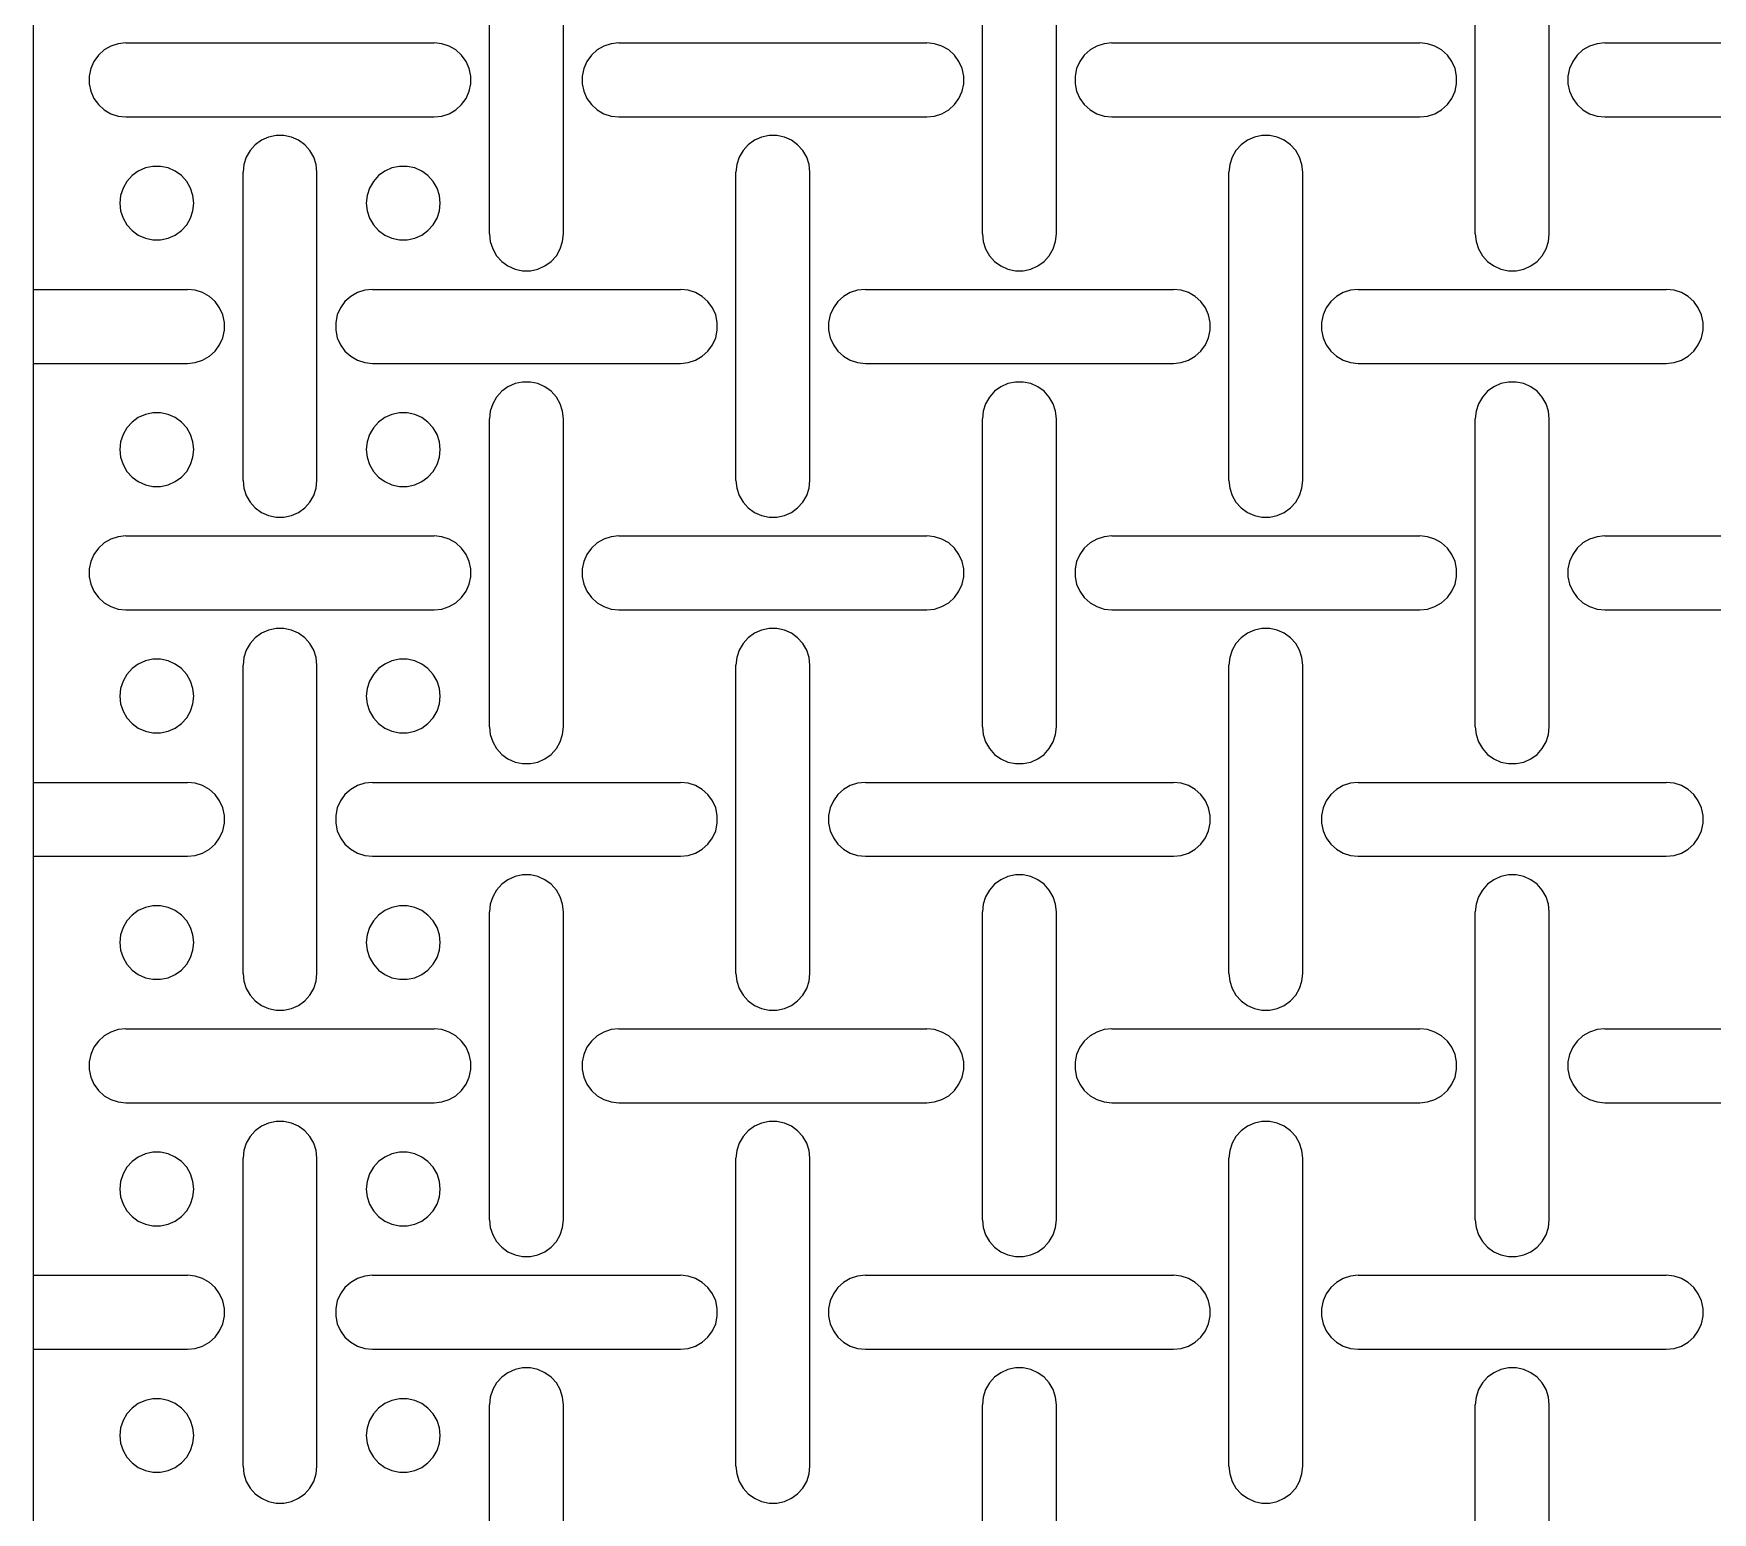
# Model space of a CAD drawing. Extents: x 88 to 484, y 87 to 768.
# Drawn here: x 87.6 to 280.7, y 262.8 to 432.8 of the extents above; entities that cross this region are included whole.
import ezdxf

# ---------------------------------------------------------------- set-up
doc = ezdxf.new("R2010")
doc.units = 0
doc.layers.get('0').update_dxf_attribs({"linetype": 'CONTINUOUS'})

msp = doc.modelspace()

# ---------------------------------------------------------------- linework, layer by layer
at = {"color": 1}
for points in [[(87.623338, 87.365814), (87.623338, 767.680576)], [(140.064268, 409.806661), (140.064268, 445.239719)], [(148.568201, 409.806661), (148.568201, 445.239719)], [(196.757165, 409.806661), (196.757165, 445.239719)], [(205.261097, 409.806661), (205.261097, 445.239719)], [(253.450061, 409.806661), (253.450061, 445.239719)], [(261.953994, 409.806661), (261.953994, 445.239719)], [(98.25325, 431.77516), (97.369218, 431.682243), (96.523825, 431.407555), (95.754011, 430.963105), (95.093426, 430.368311), (94.570938, 429.649173), (94.209394, 428.837118), (94.024579, 427.967644), (94.024579, 427.078736), (94.209394, 426.209262), (94.570938, 425.397207), (95.093426, 424.67807), (95.754011, 424.083275), (96.523825, 423.638825), (97.369218, 423.364137), (98.25325, 423.271228)], [(98.25325, 431.77516), (133.686315, 431.77516)], [(133.686315, 423.271228), (134.570347, 423.364137), (135.415747, 423.638825), (136.185562, 424.083275), (136.846139, 424.67807), (137.368626, 425.397207), (137.730179, 426.209262), (137.914986, 427.078736), (137.914986, 427.967644), (137.730179, 428.837118), (137.368626, 429.649173), (136.846139, 430.368311), (136.185562, 430.963105), (135.415747, 431.407555), (134.570347, 431.682243), (133.686315, 431.77516)], [(154.946154, 431.77516), (154.062114, 431.682243), (153.216722, 431.407555), (152.446907, 430.963105), (151.786322, 430.368311), (151.263843, 429.649173), (150.90229, 428.837118), (150.717475, 427.967644), (150.717475, 427.078736), (150.90229, 426.209262), (151.263843, 425.397207), (151.786322, 424.67807), (152.446907, 424.083275), (153.216722, 423.638825), (154.062114, 423.364137), (154.946154, 423.271228)], [(154.946154, 431.77516), (190.379212, 431.77516)], [(190.379212, 423.271228), (191.263244, 423.364137), (192.108644, 423.638825), (192.878458, 424.083275), (193.539043, 424.67807), (194.061523, 425.397207), (194.423075, 426.209262), (194.607883, 427.078736), (194.607883, 427.967644), (194.423075, 428.837118), (194.061523, 429.649173), (193.539043, 430.368311), (192.878458, 430.963105), (192.108644, 431.407555), (191.263244, 431.682243), (190.379212, 431.77516)], [(211.639051, 431.77516), (210.755018, 431.682243), (209.909619, 431.407555), (209.139804, 430.963105), (208.479219, 430.368311), (207.956739, 429.649173), (207.595187, 428.837118), (207.410372, 427.967644), (207.410372, 427.078736), (207.595187, 426.209262), (207.956739, 425.397207), (208.479219, 424.67807), (209.139804, 424.083275), (209.909619, 423.638825), (210.755018, 423.364137), (211.639051, 423.271228)], [(211.639051, 431.77516), (247.072108, 431.77516)], [(247.072108, 423.271228), (247.95614, 423.364137), (248.80154, 423.638825), (249.571355, 424.083275), (250.23194, 424.67807), (250.75442, 425.397207), (251.115972, 426.209262), (251.300787, 427.078736), (251.300787, 427.967644), (251.115972, 428.837118), (250.75442, 429.649173), (250.23194, 430.368311), (249.571355, 430.963105), (248.80154, 431.407555), (247.95614, 431.682243), (247.072108, 431.77516)], [(268.331947, 431.77516), (267.447915, 431.682243), (266.602515, 431.407555), (265.8327, 430.963105), (265.172116, 430.368311), (264.649636, 429.649173), (264.288083, 428.837118), (264.103268, 427.967644), (264.103268, 427.078736), (264.288083, 426.209262), (264.649636, 425.397207), (265.172116, 424.67807), (265.8327, 424.083275), (266.602515, 423.638825), (267.447915, 423.364137), (268.331947, 423.271228)], [(268.331947, 431.77516), (303.765005, 431.77516)], [(98.25325, 423.271228), (133.686315, 423.271228)], [(154.946154, 423.271228), (190.379212, 423.271228)], [(211.639051, 423.271228), (247.072108, 423.271228)], [(268.331947, 423.271228), (303.765005, 423.271228)], [(120.221749, 416.893274), (120.128839, 417.777307), (119.854151, 418.622706), (119.409701, 419.392514), (118.814907, 420.053098), (118.095769, 420.575586), (117.283715, 420.937131), (116.414232, 421.121946), (115.525333, 421.121946), (114.65585, 420.937131), (113.843803, 420.575586), (113.124666, 420.053098), (112.529871, 419.392514), (112.085421, 418.622706), (111.810734, 417.777307), (111.717816, 416.893274)], [(176.914645, 416.893274), (176.821735, 417.777307), (176.547048, 418.622706), (176.102598, 419.392514), (175.507803, 420.053098), (174.788666, 420.575586), (173.976611, 420.937131), (173.107136, 421.121946), (172.218229, 421.121946), (171.348754, 420.937131), (170.5367, 420.575586), (169.817562, 420.053098), (169.222768, 419.392514), (168.778318, 418.622706), (168.50363, 417.777307), (168.410713, 416.893274)], [(233.607549, 416.893274), (233.514632, 417.777307), (233.239945, 418.622706), (232.795495, 419.392514), (232.2007, 420.053098), (231.481563, 420.575586), (230.669508, 420.937131), (229.800033, 421.121946), (228.911126, 421.121946), (228.041651, 420.937131), (227.229596, 420.575586), (226.510459, 420.053098), (225.915664, 419.392514), (225.471214, 418.622706), (225.196527, 417.777307), (225.103609, 416.893274)], [(111.717816, 381.460209), (111.717816, 416.893274)], [(120.221749, 381.460209), (120.221749, 416.893274)], [(168.410713, 381.460209), (168.410713, 416.893274)], [(176.914645, 381.460209), (176.914645, 416.893274)], [(225.103609, 381.460209), (225.103609, 416.893274)], [(233.607549, 381.460209), (233.607549, 416.893274)], [(140.064268, 409.806661), (140.157178, 408.922629), (140.431866, 408.077229), (140.876315, 407.307414), (141.47111, 406.64683), (142.190248, 406.12435), (143.002302, 405.762797), (143.871785, 405.577982), (144.760684, 405.577982), (145.630167, 405.762797), (146.442214, 406.12435), (147.161351, 406.64683), (147.756146, 407.307414), (148.200596, 408.077229), (148.475283, 408.922629), (148.568201, 409.806661)], [(196.757165, 409.806661), (196.850082, 408.922629), (197.124762, 408.077229), (197.56922, 407.307414), (198.164007, 406.64683), (198.883144, 406.12435), (199.695199, 405.762797), (200.564681, 405.577982), (201.453581, 405.577982), (202.323063, 405.762797), (203.135111, 406.12435), (203.854255, 406.64683), (204.449043, 407.307414), (204.893493, 408.077229), (205.16818, 408.922629), (205.261097, 409.806661)], [(253.450061, 409.806661), (253.542979, 408.922629), (253.817659, 408.077229), (254.262116, 407.307414), (254.856903, 406.64683), (255.576041, 406.12435), (256.388096, 405.762797), (257.257578, 405.577982), (258.146478, 405.577982), (259.01596, 405.762797), (259.828015, 406.12435), (260.547152, 406.64683), (261.141939, 407.307414), (261.586397, 408.077229), (261.861077, 408.922629), (261.953994, 409.806661)], [(87.623338, 403.428708), (105.339863, 403.428708)], [(87.623338, 394.924775), (105.339863, 394.924775), (106.223903, 395.017693), (107.069295, 395.29238), (107.83911, 395.73683), (108.499695, 396.331618), (109.022174, 397.050762), (109.383727, 397.86281), (109.568542, 398.732292), (109.568542, 399.621192), (109.383727, 400.490674), (109.022174, 401.302729), (108.499695, 402.021866), (107.83911, 402.616653), (107.069295, 403.061111), (106.223903, 403.335791), (105.339863, 403.428708)], [(126.599702, 403.428708), (125.71567, 403.335791), (124.87027, 403.061111), (124.100455, 402.616653), (123.439878, 402.021866), (122.917391, 401.302729), (122.555838, 400.490674), (122.371031, 399.621192), (122.371031, 398.732292), (122.555838, 397.86281), (122.917391, 397.050762), (123.439878, 396.331618), (124.100455, 395.73683), (124.87027, 395.29238), (125.71567, 395.017693), (126.599702, 394.924775)], [(126.599702, 403.428708), (162.03276, 403.428708)], [(162.03276, 394.924775), (162.916799, 395.017693), (163.762192, 395.29238), (164.532006, 395.73683), (165.192591, 396.331618), (165.715079, 397.050762), (166.076623, 397.86281), (166.261438, 398.732292), (166.261438, 399.621192), (166.076623, 400.490674), (165.715079, 401.302729), (165.192591, 402.021866), (164.532006, 402.616653), (163.762192, 403.061111), (162.916799, 403.335791), (162.03276, 403.428708)], [(183.292599, 403.428708), (182.408566, 403.335791), (181.563167, 403.061111), (180.793359, 402.616653), (180.132774, 402.021866), (179.610287, 401.302729), (179.248742, 400.490674), (179.063927, 399.621192), (179.063927, 398.732292), (179.248742, 397.86281), (179.610287, 397.050762), (180.132774, 396.331618), (180.793359, 395.73683), (181.563167, 395.29238), (182.408566, 395.017693), (183.292599, 394.924775)], [(183.292599, 403.428708), (218.725664, 403.428708)], [(218.725664, 394.924775), (219.609696, 395.017693), (220.455088, 395.29238), (221.224903, 395.73683), (221.885488, 396.331618), (222.407975, 397.050762), (222.76952, 397.86281), (222.954335, 398.732292), (222.954335, 399.621192), (222.76952, 400.490674), (222.407975, 401.302729), (221.885488, 402.021866), (221.224903, 402.616653), (220.455088, 403.061111), (219.609696, 403.335791), (218.725664, 403.428708)], [(239.985495, 403.428708), (239.101463, 403.335791), (238.256063, 403.061111), (237.486256, 402.616653), (236.825671, 402.021866), (236.303184, 401.302729), (235.941639, 400.490674), (235.756824, 399.621192), (235.756824, 398.732292), (235.941639, 397.86281), (236.303184, 397.050762), (236.825671, 396.331618), (237.486256, 395.73683), (238.256063, 395.29238), (239.101463, 395.017693), (239.985495, 394.924775)], [(239.985495, 403.428708), (275.41856, 403.428708)], [(275.41856, 394.924775), (276.302592, 395.017693), (277.147992, 395.29238), (277.9178, 395.73683), (278.578384, 396.331618), (279.100872, 397.050762), (279.462417, 397.86281), (279.647232, 398.732292), (279.647232, 399.621192), (279.462417, 400.490674), (279.100872, 401.302729), (278.578384, 402.021866), (277.9178, 402.616653), (277.147992, 403.061111), (276.302592, 403.335791), (275.41856, 403.428708)], [(126.599702, 394.924775), (162.03276, 394.924775)], [(183.292599, 394.924775), (218.725664, 394.924775)], [(239.985495, 394.924775), (275.41856, 394.924775)], [(148.568201, 388.546822), (148.475283, 389.430855), (148.200596, 390.276254), (147.756146, 391.046069), (147.161351, 391.706654), (146.442214, 392.229134), (145.630167, 392.590686), (144.760684, 392.775501), (143.871785, 392.775501), (143.002302, 392.590686), (142.190248, 392.229134), (141.47111, 391.706654), (140.876315, 391.046069), (140.431866, 390.276254), (140.157178, 389.430855), (140.064268, 388.546822)], [(205.261097, 388.546822), (205.16818, 389.430855), (204.893493, 390.276254), (204.449043, 391.046069), (203.854255, 391.706654), (203.135111, 392.229134), (202.323063, 392.590686), (201.453581, 392.775501), (200.564681, 392.775501), (199.695199, 392.590686), (198.883144, 392.229134), (198.164007, 391.706654), (197.56922, 391.046069), (197.124762, 390.276254), (196.850082, 389.430855), (196.757165, 388.546822)], [(261.953994, 388.546822), (261.861077, 389.430855), (261.586397, 390.276254), (261.141939, 391.046069), (260.547152, 391.706654), (259.828015, 392.229134), (259.01596, 392.590686), (258.146478, 392.775501), (257.257578, 392.775501), (256.388096, 392.590686), (255.576041, 392.229134), (254.856903, 391.706654), (254.262116, 391.046069), (253.817659, 390.276254), (253.542979, 389.430855), (253.450061, 388.546822)], [(140.064268, 353.113765), (140.064268, 388.546822)], [(148.568201, 353.113765), (148.568201, 388.546822)], [(196.757165, 353.113765), (196.757165, 388.546822)], [(205.261097, 353.113765), (205.261097, 388.546822)], [(253.450061, 353.113765), (253.450061, 388.546822)], [(261.953994, 353.113765), (261.953994, 388.546822)], [(111.717816, 381.460209), (111.810734, 380.576177), (112.085421, 379.730785), (112.529871, 378.96097), (113.124666, 378.300385), (113.843803, 377.777898), (114.65585, 377.416353), (115.525333, 377.231538), (116.414232, 377.231538), (117.283715, 377.416353), (118.095769, 377.777898), (118.814907, 378.300385), (119.409701, 378.96097), (119.854151, 379.730785), (120.128839, 380.576177), (120.221749, 381.460209)], [(168.410713, 381.460209), (168.50363, 380.576177), (168.778318, 379.730785), (169.222768, 378.96097), (169.817562, 378.300385), (170.5367, 377.777898), (171.348754, 377.416353), (172.218229, 377.231538), (173.107136, 377.231538), (173.976611, 377.416353), (174.788666, 377.777898), (175.507803, 378.300385), (176.102598, 378.96097), (176.547048, 379.730785), (176.821735, 380.576177), (176.914645, 381.460209)], [(225.103609, 381.460209), (225.196527, 380.576177), (225.471214, 379.730785), (225.915664, 378.96097), (226.510459, 378.300385), (227.229596, 377.777898), (228.041651, 377.416353), (228.911126, 377.231538), (229.800033, 377.231538), (230.669508, 377.416353), (231.481563, 377.777898), (232.2007, 378.300385), (232.795495, 378.96097), (233.239945, 379.730785), (233.514632, 380.576177), (233.607549, 381.460209)], [(98.25325, 375.082264), (97.369218, 374.989346), (96.523825, 374.714659), (95.754011, 374.270209), (95.093426, 373.675414), (94.570938, 372.956277), (94.209394, 372.144222), (94.024579, 371.274747), (94.024579, 370.38584), (94.209394, 369.516365), (94.570938, 368.70431), (95.093426, 367.985173), (95.754011, 367.390378), (96.523825, 366.945928), (97.369218, 366.671241), (98.25325, 366.578323)], [(98.25325, 375.082264), (133.686315, 375.082264)], [(133.686315, 366.578323), (134.570347, 366.671241), (135.415747, 366.945928), (136.185562, 367.390378), (136.846139, 367.985173), (137.368626, 368.70431), (137.730179, 369.516365), (137.914986, 370.38584), (137.914986, 371.274747), (137.730179, 372.144222), (137.368626, 372.956277), (136.846139, 373.675414), (136.185562, 374.270209), (135.415747, 374.714659), (134.570347, 374.989346), (133.686315, 375.082264)], [(154.946154, 375.082264), (154.062114, 374.989346), (153.216722, 374.714659), (152.446907, 374.270209), (151.786322, 373.675414), (151.263843, 372.956277), (150.90229, 372.144222), (150.717475, 371.274747), (150.717475, 370.38584), (150.90229, 369.516365), (151.263843, 368.70431), (151.786322, 367.985173), (152.446907, 367.390378), (153.216722, 366.945928), (154.062114, 366.671241), (154.946154, 366.578323)], [(154.946154, 375.082264), (190.379212, 375.082264)], [(190.379212, 366.578323), (191.263244, 366.671241), (192.108644, 366.945928), (192.878458, 367.390378), (193.539043, 367.985173), (194.061523, 368.70431), (194.423075, 369.516365), (194.607883, 370.38584), (194.607883, 371.274747), (194.423075, 372.144222), (194.061523, 372.956277), (193.539043, 373.675414), (192.878458, 374.270209), (192.108644, 374.714659), (191.263244, 374.989346), (190.379212, 375.082264)], [(211.639051, 375.082264), (210.755018, 374.989346), (209.909619, 374.714659), (209.139804, 374.270209), (208.479219, 373.675414), (207.956739, 372.956277), (207.595187, 372.144222), (207.410372, 371.274747), (207.410372, 370.38584), (207.595187, 369.516365), (207.956739, 368.70431), (208.479219, 367.985173), (209.139804, 367.390378), (209.909619, 366.945928), (210.755018, 366.671241), (211.639051, 366.578323)], [(211.639051, 375.082264), (247.072108, 375.082264)], [(247.072108, 366.578323), (247.95614, 366.671241), (248.80154, 366.945928), (249.571355, 367.390378), (250.23194, 367.985173), (250.75442, 368.70431), (251.115972, 369.516365), (251.300787, 370.38584), (251.300787, 371.274747), (251.115972, 372.144222), (250.75442, 372.956277), (250.23194, 373.675414), (249.571355, 374.270209), (248.80154, 374.714659), (247.95614, 374.989346), (247.072108, 375.082264)], [(268.331947, 375.082264), (267.447915, 374.989346), (266.602515, 374.714659), (265.8327, 374.270209), (265.172116, 373.675414), (264.649636, 372.956277), (264.288083, 372.144222), (264.103268, 371.274747), (264.103268, 370.38584), (264.288083, 369.516365), (264.649636, 368.70431), (265.172116, 367.985173), (265.8327, 367.390378), (266.602515, 366.945928), (267.447915, 366.671241), (268.331947, 366.578323)], [(268.331947, 375.082264), (303.765005, 375.082264)], [(98.25325, 366.578323), (133.686315, 366.578323)], [(154.946154, 366.578323), (190.379212, 366.578323)], [(211.639051, 366.578323), (247.072108, 366.578323)], [(268.331947, 366.578323), (303.765005, 366.578323)], [(120.221749, 360.200378), (120.128839, 361.08441), (119.854151, 361.92981), (119.409701, 362.699617), (118.814907, 363.360202), (118.095769, 363.882689), (117.283715, 364.244234), (116.414232, 364.429049), (115.525333, 364.429049), (114.65585, 364.244234), (113.843803, 363.882689), (113.124666, 363.360202), (112.529871, 362.699617), (112.085421, 361.92981), (111.810734, 361.08441), (111.717816, 360.200378)], [(176.914645, 360.200378), (176.821735, 361.08441), (176.547048, 361.92981), (176.102598, 362.699617), (175.507803, 363.360202), (174.788666, 363.882689), (173.976611, 364.244234), (173.107136, 364.429049), (172.218229, 364.429049), (171.348754, 364.244234), (170.5367, 363.882689), (169.817562, 363.360202), (169.222768, 362.699617), (168.778318, 361.92981), (168.50363, 361.08441), (168.410713, 360.200378)], [(233.607549, 360.200378), (233.514632, 361.08441), (233.239945, 361.92981), (232.795495, 362.699617), (232.2007, 363.360202), (231.481563, 363.882689), (230.669508, 364.244234), (229.800033, 364.429049), (228.911126, 364.429049), (228.041651, 364.244234), (227.229596, 363.882689), (226.510459, 363.360202), (225.915664, 362.699617), (225.471214, 361.92981), (225.196527, 361.08441), (225.103609, 360.200378)], [(111.717816, 324.767313), (111.717816, 360.200378)], [(120.221749, 324.767313), (120.221749, 360.200378)], [(168.410713, 324.767313), (168.410713, 360.200378)], [(176.914645, 324.767313), (176.914645, 360.200378)], [(225.103609, 324.767313), (225.103609, 360.200378)], [(233.607549, 324.767313), (233.607549, 360.200378)], [(140.064268, 353.113765), (140.157178, 352.229732), (140.431866, 351.384333), (140.876315, 350.614518), (141.47111, 349.953933), (142.190248, 349.431453), (143.002302, 349.069901), (143.871785, 348.885086), (144.760684, 348.885086), (145.630167, 349.069901), (146.442214, 349.431453), (147.161351, 349.953933), (147.756146, 350.614518), (148.200596, 351.384333), (148.475283, 352.229732), (148.568201, 353.113765)], [(196.757165, 353.113765), (196.850082, 352.229732), (197.124762, 351.384333), (197.56922, 350.614518), (198.164007, 349.953933), (198.883144, 349.431453), (199.695199, 349.069901), (200.564681, 348.885086), (201.453581, 348.885086), (202.323063, 349.069901), (203.135111, 349.431453), (203.854255, 349.953933), (204.449043, 350.614518), (204.893493, 351.384333), (205.16818, 352.229732), (205.261097, 353.113765)], [(253.450061, 353.113765), (253.542979, 352.229732), (253.817659, 351.384333), (254.262116, 350.614518), (254.856903, 349.953933), (255.576041, 349.431453), (256.388096, 349.069901), (257.257578, 348.885086), (258.146478, 348.885086), (259.01596, 349.069901), (259.828015, 349.431453), (260.547152, 349.953933), (261.141939, 350.614518), (261.586397, 351.384333), (261.861077, 352.229732), (261.953994, 353.113765)], [(87.623338, 346.735811), (105.339863, 346.735811)], [(87.623338, 338.231879), (105.339863, 338.231879), (106.223903, 338.324796), (107.069295, 338.599476), (107.83911, 339.043934), (108.499695, 339.638721), (109.022174, 340.357858), (109.383727, 341.169913), (109.568542, 342.039395), (109.568542, 342.928295), (109.383727, 343.797777), (109.022174, 344.609832), (108.499695, 345.328969), (107.83911, 345.923757), (107.069295, 346.368207), (106.223903, 346.642894), (105.339863, 346.735811)], [(126.599702, 346.735811), (125.71567, 346.642894), (124.87027, 346.368207), (124.100455, 345.923757), (123.439878, 345.328969), (122.917391, 344.609832), (122.555838, 343.797777), (122.371031, 342.928295), (122.371031, 342.039395), (122.555838, 341.169913), (122.917391, 340.357858), (123.439878, 339.638721), (124.100455, 339.043934), (124.87027, 338.599476), (125.71567, 338.324796), (126.599702, 338.231879)], [(126.599702, 346.735811), (162.03276, 346.735811)], [(162.03276, 338.231879), (162.916799, 338.324796), (163.762192, 338.599476), (164.532006, 339.043934), (165.192591, 339.638721), (165.715079, 340.357858), (166.076623, 341.169913), (166.261438, 342.039395), (166.261438, 342.928295), (166.076623, 343.797777), (165.715079, 344.609832), (165.192591, 345.328969), (164.532006, 345.923757), (163.762192, 346.368207), (162.916799, 346.642894), (162.03276, 346.735811)], [(183.292599, 346.735811), (182.408566, 346.642894), (181.563167, 346.368207), (180.793359, 345.923757), (180.132774, 345.328969), (179.610287, 344.609832), (179.248742, 343.797777), (179.063927, 342.928295), (179.063927, 342.039395), (179.248742, 341.169913), (179.610287, 340.357858), (180.132774, 339.638721), (180.793359, 339.043934), (181.563167, 338.599476), (182.408566, 338.324796), (183.292599, 338.231879)], [(183.292599, 346.735811), (218.725664, 346.735811)], [(218.725664, 338.231879), (219.609696, 338.324796), (220.455088, 338.599476), (221.224903, 339.043934), (221.885488, 339.638721), (222.407975, 340.357858), (222.76952, 341.169913), (222.954335, 342.039395), (222.954335, 342.928295), (222.76952, 343.797777), (222.407975, 344.609832), (221.885488, 345.328969), (221.224903, 345.923757), (220.455088, 346.368207), (219.609696, 346.642894), (218.725664, 346.735811)], [(239.985495, 346.735811), (239.101463, 346.642894), (238.256063, 346.368207), (237.486256, 345.923757), (236.825671, 345.328969), (236.303184, 344.609832), (235.941639, 343.797777), (235.756824, 342.928295), (235.756824, 342.039395), (235.941639, 341.169913), (236.303184, 340.357858), (236.825671, 339.638721), (237.486256, 339.043934), (238.256063, 338.599476), (239.101463, 338.324796), (239.985495, 338.231879)], [(239.985495, 346.735811), (275.41856, 346.735811)], [(275.41856, 338.231879), (276.302592, 338.324796), (277.147992, 338.599476), (277.9178, 339.043934), (278.578384, 339.638721), (279.100872, 340.357858), (279.462417, 341.169913), (279.647232, 342.039395), (279.647232, 342.928295), (279.462417, 343.797777), (279.100872, 344.609832), (278.578384, 345.328969), (277.9178, 345.923757), (277.147992, 346.368207), (276.302592, 346.642894), (275.41856, 346.735811)], [(126.599702, 338.231879), (162.03276, 338.231879)], [(183.292599, 338.231879), (218.725664, 338.231879)], [(239.985495, 338.231879), (275.41856, 338.231879)], [(148.568201, 331.853926), (148.475283, 332.737958), (148.200596, 333.583358), (147.756146, 334.353172), (147.161351, 335.013757), (146.442214, 335.536237), (145.630167, 335.89779), (144.760684, 336.082604), (143.871785, 336.082604), (143.002302, 335.89779), (142.190248, 335.536237), (141.47111, 335.013757), (140.876315, 334.353172), (140.431866, 333.583358), (140.157178, 332.737958), (140.064268, 331.853926)], [(205.261097, 331.853926), (205.16818, 332.737958), (204.893493, 333.583358), (204.449043, 334.353172), (203.854255, 335.013757), (203.135111, 335.536237), (202.323063, 335.89779), (201.453581, 336.082604), (200.564681, 336.082604), (199.695199, 335.89779), (198.883144, 335.536237), (198.164007, 335.013757), (197.56922, 334.353172), (197.124762, 333.583358), (196.850082, 332.737958), (196.757165, 331.853926)], [(261.953994, 331.853926), (261.861077, 332.737958), (261.586397, 333.583358), (261.141939, 334.353172), (260.547152, 335.013757), (259.828015, 335.536237), (259.01596, 335.89779), (258.146478, 336.082604), (257.257578, 336.082604), (256.388096, 335.89779), (255.576041, 335.536237), (254.856903, 335.013757), (254.262116, 334.353172), (253.817659, 333.583358), (253.542979, 332.737958), (253.450061, 331.853926)], [(140.064268, 296.420868), (140.064268, 331.853926)], [(148.568201, 296.420868), (148.568201, 331.853926)], [(196.757165, 296.420868), (196.757165, 331.853926)], [(205.261097, 296.420868), (205.261097, 331.853926)], [(253.450061, 296.420868), (253.450061, 331.853926)], [(261.953994, 296.420868), (261.953994, 331.853926)], [(111.717816, 324.767313), (111.810734, 323.88328), (112.085421, 323.037881), (112.529871, 322.268073), (113.124666, 321.607489), (113.843803, 321.085001), (114.65585, 320.723456), (115.525333, 320.538641), (116.414232, 320.538641), (117.283715, 320.723456), (118.095769, 321.085001), (118.814907, 321.607489), (119.409701, 322.268073), (119.854151, 323.037881), (120.128839, 323.88328), (120.221749, 324.767313)], [(168.410713, 324.767313), (168.50363, 323.88328), (168.778318, 323.037881), (169.222768, 322.268073), (169.817562, 321.607489), (170.5367, 321.085001), (171.348754, 320.723456), (172.218229, 320.538641), (173.107136, 320.538641), (173.976611, 320.723456), (174.788666, 321.085001), (175.507803, 321.607489), (176.102598, 322.268073), (176.547048, 323.037881), (176.821735, 323.88328), (176.914645, 324.767313)], [(225.103609, 324.767313), (225.196527, 323.88328), (225.471214, 323.037881), (225.915664, 322.268073), (226.510459, 321.607489), (227.229596, 321.085001), (228.041651, 320.723456), (228.911126, 320.538641), (229.800033, 320.538641), (230.669508, 320.723456), (231.481563, 321.085001), (232.2007, 321.607489), (232.795495, 322.268073), (233.239945, 323.037881), (233.514632, 323.88328), (233.607549, 324.767313)], [(98.25325, 318.389367), (97.369218, 318.296449), (96.523825, 318.021762), (95.754011, 317.577312), (95.093426, 316.982517), (94.570938, 316.26338), (94.209394, 315.451325), (94.024579, 314.581851), (94.024579, 313.692943), (94.209394, 312.823469), (94.570938, 312.011414), (95.093426, 311.292276), (95.754011, 310.697482), (96.523825, 310.253032), (97.369218, 309.978344), (98.25325, 309.885427)], [(98.25325, 318.389367), (133.686315, 318.389367)], [(133.686315, 309.885427), (134.570347, 309.978344), (135.415747, 310.253032), (136.185562, 310.697482), (136.846139, 311.292276), (137.368626, 312.011414), (137.730179, 312.823469), (137.914986, 313.692943), (137.914986, 314.581851), (137.730179, 315.451325), (137.368626, 316.26338), (136.846139, 316.982517), (136.185562, 317.577312), (135.415747, 318.021762), (134.570347, 318.296449), (133.686315, 318.389367)], [(154.946154, 318.389367), (154.062114, 318.296449), (153.216722, 318.021762), (152.446907, 317.577312), (151.786322, 316.982517), (151.263843, 316.26338), (150.90229, 315.451325), (150.717475, 314.581851), (150.717475, 313.692943), (150.90229, 312.823469), (151.263843, 312.011414), (151.786322, 311.292276), (152.446907, 310.697482), (153.216722, 310.253032), (154.062114, 309.978344), (154.946154, 309.885427)], [(154.946154, 318.389367), (190.379212, 318.389367)], [(190.379212, 309.885427), (191.263244, 309.978344), (192.108644, 310.253032), (192.878458, 310.697482), (193.539043, 311.292276), (194.061523, 312.011414), (194.423075, 312.823469), (194.607883, 313.692943), (194.607883, 314.581851), (194.423075, 315.451325), (194.061523, 316.26338), (193.539043, 316.982517), (192.878458, 317.577312), (192.108644, 318.021762), (191.263244, 318.296449), (190.379212, 318.389367)], [(211.639051, 318.389367), (210.755018, 318.296449), (209.909619, 318.021762), (209.139804, 317.577312), (208.479219, 316.982517), (207.956739, 316.26338), (207.595187, 315.451325), (207.410372, 314.581851), (207.410372, 313.692943), (207.595187, 312.823469), (207.956739, 312.011414), (208.479219, 311.292276), (209.139804, 310.697482), (209.909619, 310.253032), (210.755018, 309.978344), (211.639051, 309.885427)], [(211.639051, 318.389367), (247.072108, 318.389367)], [(247.072108, 309.885427), (247.95614, 309.978344), (248.80154, 310.253032), (249.571355, 310.697482), (250.23194, 311.292276), (250.75442, 312.011414), (251.115972, 312.823469), (251.300787, 313.692943), (251.300787, 314.581851), (251.115972, 315.451325), (250.75442, 316.26338), (250.23194, 316.982517), (249.571355, 317.577312), (248.80154, 318.021762), (247.95614, 318.296449), (247.072108, 318.389367)], [(268.331947, 318.389367), (267.447915, 318.296449), (266.602515, 318.021762), (265.8327, 317.577312), (265.172116, 316.982517), (264.649636, 316.26338), (264.288083, 315.451325), (264.103268, 314.581851), (264.103268, 313.692943), (264.288083, 312.823469), (264.649636, 312.011414), (265.172116, 311.292276), (265.8327, 310.697482), (266.602515, 310.253032), (267.447915, 309.978344), (268.331947, 309.885427)], [(268.331947, 318.389367), (303.765005, 318.389367)], [(98.25325, 309.885427), (133.686315, 309.885427)], [(154.946154, 309.885427), (190.379212, 309.885427)], [(211.639051, 309.885427), (247.072108, 309.885427)], [(268.331947, 309.885427), (303.765005, 309.885427)], [(120.221749, 303.507481), (120.128839, 304.391513), (119.854151, 305.236906), (119.409701, 306.00672), (118.814907, 306.667305), (118.095769, 307.189793), (117.283715, 307.551337), (116.414232, 307.736152), (115.525333, 307.736152), (114.65585, 307.551337), (113.843803, 307.189793), (113.124666, 306.667305), (112.529871, 306.00672), (112.085421, 305.236906), (111.810734, 304.391513), (111.717816, 303.507481)], [(176.914645, 303.507481), (176.821735, 304.391513), (176.547048, 305.236906), (176.102598, 306.00672), (175.507803, 306.667305), (174.788666, 307.189793), (173.976611, 307.551337), (173.107136, 307.736152), (172.218229, 307.736152), (171.348754, 307.551337), (170.5367, 307.189793), (169.817562, 306.667305), (169.222768, 306.00672), (168.778318, 305.236906), (168.50363, 304.391513), (168.410713, 303.507481)], [(233.607549, 303.507481), (233.514632, 304.391513), (233.239945, 305.236906), (232.795495, 306.00672), (232.2007, 306.667305), (231.481563, 307.189793), (230.669508, 307.551337), (229.800033, 307.736152), (228.911126, 307.736152), (228.041651, 307.551337), (227.229596, 307.189793), (226.510459, 306.667305), (225.915664, 306.00672), (225.471214, 305.236906), (225.196527, 304.391513), (225.103609, 303.507481)], [(111.717816, 268.074416), (111.717816, 303.507481)], [(120.221749, 268.074416), (120.221749, 303.507481)], [(168.410713, 268.074416), (168.410713, 303.507481)], [(176.914645, 268.074416), (176.914645, 303.507481)], [(225.103609, 268.074416), (225.103609, 303.507481)], [(233.607549, 268.074416), (233.607549, 303.507481)], [(140.064268, 296.420868), (140.157178, 295.536828), (140.431866, 294.691436), (140.876315, 293.921621), (141.47111, 293.261036), (142.190248, 292.738557), (143.002302, 292.377004), (143.871785, 292.192189), (144.760684, 292.192189), (145.630167, 292.377004), (146.442214, 292.738557), (147.161351, 293.261036), (147.756146, 293.921621), (148.200596, 294.691436), (148.475283, 295.536828), (148.568201, 296.420868)], [(196.757165, 296.420868), (196.850082, 295.536828), (197.124762, 294.691436), (197.56922, 293.921621), (198.164007, 293.261036), (198.883144, 292.738557), (199.695199, 292.377004), (200.564681, 292.192189), (201.453581, 292.192189), (202.323063, 292.377004), (203.135111, 292.738557), (203.854255, 293.261036), (204.449043, 293.921621), (204.893493, 294.691436), (205.16818, 295.536828), (205.261097, 296.420868)], [(253.450061, 296.420868), (253.542979, 295.536828), (253.817659, 294.691436), (254.262116, 293.921621), (254.856903, 293.261036), (255.576041, 292.738557), (256.388096, 292.377004), (257.257578, 292.192189), (258.146478, 292.192189), (259.01596, 292.377004), (259.828015, 292.738557), (260.547152, 293.261036), (261.141939, 293.921621), (261.586397, 294.691436), (261.861077, 295.536828), (261.953994, 296.420868)], [(87.623338, 290.042915), (105.339863, 290.042915)], [(87.623338, 281.538982), (105.339863, 281.538982), (106.223903, 281.631892), (107.069295, 281.90658), (107.83911, 282.351037), (108.499695, 282.945824), (109.022174, 283.664962), (109.383727, 284.477016), (109.568542, 285.346499), (109.568542, 286.235398), (109.383727, 287.104881), (109.022174, 287.916928), (108.499695, 288.636065), (107.83911, 289.23086), (107.069295, 289.67531), (106.223903, 289.949997), (105.339863, 290.042915)], [(126.599702, 290.042915), (125.71567, 289.949997), (124.87027, 289.67531), (124.100455, 289.23086), (123.439878, 288.636065), (122.917391, 287.916928), (122.555838, 287.104881), (122.371031, 286.235398), (122.371031, 285.346499), (122.555838, 284.477016), (122.917391, 283.664962), (123.439878, 282.945824), (124.100455, 282.351037), (124.87027, 281.90658), (125.71567, 281.631892), (126.599702, 281.538982)], [(126.599702, 290.042915), (162.03276, 290.042915)], [(162.03276, 281.538982), (162.916799, 281.631892), (163.762192, 281.90658), (164.532006, 282.351037), (165.192591, 282.945824), (165.715079, 283.664962), (166.076623, 284.477016), (166.261438, 285.346499), (166.261438, 286.235398), (166.076623, 287.104881), (165.715079, 287.916928), (165.192591, 288.636065), (164.532006, 289.23086), (163.762192, 289.67531), (162.916799, 289.949997), (162.03276, 290.042915)], [(183.292599, 290.042915), (182.408566, 289.949997), (181.563167, 289.67531), (180.793359, 289.23086), (180.132774, 288.636065), (179.610287, 287.916928), (179.248742, 287.104881), (179.063927, 286.235398), (179.063927, 285.346499), (179.248742, 284.477016), (179.610287, 283.664962), (180.132774, 282.945824), (180.793359, 282.351037), (181.563167, 281.90658), (182.408566, 281.631892), (183.292599, 281.538982)], [(183.292599, 290.042915), (218.725664, 290.042915)], [(218.725664, 281.538982), (219.609696, 281.631892), (220.455088, 281.90658), (221.224903, 282.351037), (221.885488, 282.945824), (222.407975, 283.664962), (222.76952, 284.477016), (222.954335, 285.346499), (222.954335, 286.235398), (222.76952, 287.104881), (222.407975, 287.916928), (221.885488, 288.636065), (221.224903, 289.23086), (220.455088, 289.67531), (219.609696, 289.949997), (218.725664, 290.042915)], [(239.985495, 290.042915), (239.101463, 289.949997), (238.256063, 289.67531), (237.486256, 289.23086), (236.825671, 288.636065), (236.303184, 287.916928), (235.941639, 287.104881), (235.756824, 286.235398), (235.756824, 285.346499), (235.941639, 284.477016), (236.303184, 283.664962), (236.825671, 282.945824), (237.486256, 282.351037), (238.256063, 281.90658), (239.101463, 281.631892), (239.985495, 281.538982)], [(239.985495, 290.042915), (275.41856, 290.042915)], [(275.41856, 281.538982), (276.302592, 281.631892), (277.147992, 281.90658), (277.9178, 282.351037), (278.578384, 282.945824), (279.100872, 283.664962), (279.462417, 284.477016), (279.647232, 285.346499), (279.647232, 286.235398), (279.462417, 287.104881), (279.100872, 287.916928), (278.578384, 288.636065), (277.9178, 289.23086), (277.147992, 289.67531), (276.302592, 289.949997), (275.41856, 290.042915)], [(126.599702, 281.538982), (162.03276, 281.538982)], [(183.292599, 281.538982), (218.725664, 281.538982)], [(239.985495, 281.538982), (275.41856, 281.538982)], [(148.568201, 275.161029), (148.475283, 276.045061), (148.200596, 276.890461), (147.756146, 277.660276), (147.161351, 278.320853), (146.442214, 278.843341), (145.630167, 279.204893), (144.760684, 279.3897), (143.871785, 279.3897), (143.002302, 279.204893), (142.190248, 278.843341), (141.47111, 278.320853), (140.876315, 277.660276), (140.431866, 276.890461), (140.157178, 276.045061), (140.064268, 275.161029)], [(205.261097, 275.161029), (205.16818, 276.045061), (204.893493, 276.890461), (204.449043, 277.660276), (203.854255, 278.320853), (203.135111, 278.843341), (202.323063, 279.204893), (201.453581, 279.3897), (200.564681, 279.3897), (199.695199, 279.204893), (198.883144, 278.843341), (198.164007, 278.320853), (197.56922, 277.660276), (197.124762, 276.890461), (196.850082, 276.045061), (196.757165, 275.161029)], [(261.953994, 275.161029), (261.861077, 276.045061), (261.586397, 276.890461), (261.141939, 277.660276), (260.547152, 278.320853), (259.828015, 278.843341), (259.01596, 279.204893), (258.146478, 279.3897), (257.257578, 279.3897), (256.388096, 279.204893), (255.576041, 278.843341), (254.856903, 278.320853), (254.262116, 277.660276), (253.817659, 276.890461), (253.542979, 276.045061), (253.450061, 275.161029)], [(140.064268, 239.727972), (140.064268, 275.161029)], [(148.568201, 239.727972), (148.568201, 275.161029)], [(196.757165, 239.727972), (196.757165, 275.161029)], [(205.261097, 239.727972), (205.261097, 275.161029)], [(253.450061, 239.727972), (253.450061, 275.161029)], [(261.953994, 239.727972), (261.953994, 275.161029)], [(111.717816, 268.074416), (111.810734, 267.190384), (112.085421, 266.344984), (112.529871, 265.575177), (113.124666, 264.914592), (113.843803, 264.392105), (114.65585, 264.030552), (115.525333, 263.845745), (116.414232, 263.845745), (117.283715, 264.030552), (118.095769, 264.392105), (118.814907, 264.914592), (119.409701, 265.575177), (119.854151, 266.344984), (120.128839, 267.190384), (120.221749, 268.074416)], [(168.410713, 268.074416), (168.50363, 267.190384), (168.778318, 266.344984), (169.222768, 265.575177), (169.817562, 264.914592), (170.5367, 264.392105), (171.348754, 264.030552), (172.218229, 263.845745), (173.107136, 263.845745), (173.976611, 264.030552), (174.788666, 264.392105), (175.507803, 264.914592), (176.102598, 265.575177), (176.547048, 266.344984), (176.821735, 267.190384), (176.914645, 268.074416)], [(225.103609, 268.074416), (225.196527, 267.190384), (225.471214, 266.344984), (225.915664, 265.575177), (226.510459, 264.914592), (227.229596, 264.392105), (228.041651, 264.030552), (228.911126, 263.845745), (229.800033, 263.845745), (230.669508, 264.030552), (231.481563, 264.392105), (232.2007, 264.914592), (232.795495, 265.575177), (233.239945, 266.344984), (233.514632, 267.190384), (233.607549, 268.074416)]]:
    msp.add_lwpolyline(points, dxfattribs=at)
for points in [[(106.04853, 413.349968), (105.955613, 414.234), (105.680925, 415.0794), (105.236475, 415.849207), (104.641681, 416.509792), (103.922543, 417.032279), (103.110489, 417.393832), (102.241014, 417.578639), (101.352107, 417.578639), (100.482632, 417.393832), (99.670577, 417.032279), (98.95144, 416.509792), (98.356645, 415.849207), (97.912195, 415.0794), (97.637508, 414.234), (97.54459, 413.349968), (97.637508, 412.465936), (97.912195, 411.620536), (98.356645, 410.850721), (98.95144, 410.190136), (99.670577, 409.667656), (100.482632, 409.306104), (101.352107, 409.121289), (102.241014, 409.121289), (103.110489, 409.306104), (103.922543, 409.667656), (104.641681, 410.190136), (105.236475, 410.850721), (105.680925, 411.620536), (105.955613, 412.465936)], [(134.394975, 413.349968), (134.302057, 414.234), (134.027377, 415.0794), (133.58292, 415.849207), (132.988133, 416.509792), (132.268995, 417.032279), (131.456941, 417.393832), (130.587458, 417.578639), (129.698559, 417.578639), (128.829076, 417.393832), (128.017022, 417.032279), (127.297884, 416.509792), (126.703097, 415.849207), (126.25864, 415.0794), (125.98396, 414.234), (125.891042, 413.349968), (125.98396, 412.465936), (126.25864, 411.620536), (126.703097, 410.850721), (127.297884, 410.190136), (128.017022, 409.667656), (128.829076, 409.306104), (129.698559, 409.121289), (130.587458, 409.121289), (131.456941, 409.306104), (132.268995, 409.667656), (132.988133, 410.190136), (133.58292, 410.850721), (134.027377, 411.620536), (134.302057, 412.465936)], [(106.04853, 385.003516), (105.955613, 385.887548), (105.680925, 386.732948), (105.236475, 387.502763), (104.641681, 388.163347), (103.922543, 388.685827), (103.110489, 389.04738), (102.241014, 389.232195), (101.352107, 389.232195), (100.482632, 389.04738), (99.670577, 388.685827), (98.95144, 388.163347), (98.356645, 387.502763), (97.912195, 386.732948), (97.637508, 385.887548), (97.54459, 385.003516), (97.637508, 384.119484), (97.912195, 383.274084), (98.356645, 382.504276), (98.95144, 381.843692), (99.670577, 381.321204), (100.482632, 380.959659), (101.352107, 380.774844), (102.241014, 380.774844), (103.110489, 380.959659), (103.922543, 381.321204), (104.641681, 381.843692), (105.236475, 382.504276), (105.680925, 383.274084), (105.955613, 384.119484)], [(134.394975, 385.003516), (134.302057, 385.887548), (134.027377, 386.732948), (133.58292, 387.502763), (132.988133, 388.163347), (132.268995, 388.685827), (131.456941, 389.04738), (130.587458, 389.232195), (129.698559, 389.232195), (128.829076, 389.04738), (128.017022, 388.685827), (127.297884, 388.163347), (126.703097, 387.502763), (126.25864, 386.732948), (125.98396, 385.887548), (125.891042, 385.003516), (125.98396, 384.119484), (126.25864, 383.274084), (126.703097, 382.504276), (127.297884, 381.843692), (128.017022, 381.321204), (128.829076, 380.959659), (129.698559, 380.774844), (130.587458, 380.774844), (131.456941, 380.959659), (132.268995, 381.321204), (132.988133, 381.843692), (133.58292, 382.504276), (134.027377, 383.274084), (134.302057, 384.119484)], [(106.04853, 356.657071), (105.955613, 357.541103), (105.680925, 358.386503), (105.236475, 359.156311), (104.641681, 359.816895), (103.922543, 360.339383), (103.110489, 360.700928), (102.241014, 360.885743), (101.352107, 360.885743), (100.482632, 360.700928), (99.670577, 360.339383), (98.95144, 359.816895), (98.356645, 359.156311), (97.912195, 358.386503), (97.637508, 357.541103), (97.54459, 356.657071), (97.637508, 355.773039), (97.912195, 354.927639), (98.356645, 354.157824), (98.95144, 353.49724), (99.670577, 352.97476), (100.482632, 352.613207), (101.352107, 352.428392), (102.241014, 352.428392), (103.110489, 352.613207), (103.922543, 352.97476), (104.641681, 353.49724), (105.236475, 354.157824), (105.680925, 354.927639), (105.955613, 355.773039)], [(134.394975, 356.657071), (134.302057, 357.541103), (134.027377, 358.386503), (133.58292, 359.156311), (132.988133, 359.816895), (132.268995, 360.339383), (131.456941, 360.700928), (130.587458, 360.885743), (129.698559, 360.885743), (128.829076, 360.700928), (128.017022, 360.339383), (127.297884, 359.816895), (126.703097, 359.156311), (126.25864, 358.386503), (125.98396, 357.541103), (125.891042, 356.657071), (125.98396, 355.773039), (126.25864, 354.927639), (126.703097, 354.157824), (127.297884, 353.49724), (128.017022, 352.97476), (128.829076, 352.613207), (129.698559, 352.428392), (130.587458, 352.428392), (131.456941, 352.613207), (132.268995, 352.97476), (132.988133, 353.49724), (133.58292, 354.157824), (134.027377, 354.927639), (134.302057, 355.773039)], [(106.04853, 328.310619), (105.955613, 329.194651), (105.680925, 330.040051), (105.236475, 330.809866), (104.641681, 331.470451), (103.922543, 331.992931), (103.110489, 332.354483), (102.241014, 332.539298), (101.352107, 332.539298), (100.482632, 332.354483), (99.670577, 331.992931), (98.95144, 331.470451), (98.356645, 330.809866), (97.912195, 330.040051), (97.637508, 329.194651), (97.54459, 328.310619), (97.637508, 327.426587), (97.912195, 326.581187), (98.356645, 325.81138), (98.95144, 325.150795), (99.670577, 324.628308), (100.482632, 324.266763), (101.352107, 324.081948), (102.241014, 324.081948), (103.110489, 324.266763), (103.922543, 324.628308), (104.641681, 325.150795), (105.236475, 325.81138), (105.680925, 326.581187), (105.955613, 327.426587)], [(134.394975, 328.310619), (134.302057, 329.194651), (134.027377, 330.040051), (133.58292, 330.809866), (132.988133, 331.470451), (132.268995, 331.992931), (131.456941, 332.354483), (130.587458, 332.539298), (129.698559, 332.539298), (128.829076, 332.354483), (128.017022, 331.992931), (127.297884, 331.470451), (126.703097, 330.809866), (126.25864, 330.040051), (125.98396, 329.194651), (125.891042, 328.310619), (125.98396, 327.426587), (126.25864, 326.581187), (126.703097, 325.81138), (127.297884, 325.150795), (128.017022, 324.628308), (128.829076, 324.266763), (129.698559, 324.081948), (130.587458, 324.081948), (131.456941, 324.266763), (132.268995, 324.628308), (132.988133, 325.150795), (133.58292, 325.81138), (134.027377, 326.581187), (134.302057, 327.426587)], [(106.04853, 299.964175), (105.955613, 300.848207), (105.680925, 301.693599), (105.236475, 302.463414), (104.641681, 303.123999), (103.922543, 303.646486), (103.110489, 304.008031), (102.241014, 304.192846), (101.352107, 304.192846), (100.482632, 304.008031), (99.670577, 303.646486), (98.95144, 303.123999), (98.356645, 302.463414), (97.912195, 301.693599), (97.637508, 300.848207), (97.54459, 299.964175), (97.637508, 299.080135), (97.912195, 298.234743), (98.356645, 297.464928), (98.95144, 296.804343), (99.670577, 296.281863), (100.482632, 295.920311), (101.352107, 295.735496), (102.241014, 295.735496), (103.110489, 295.920311), (103.922543, 296.281863), (104.641681, 296.804343), (105.236475, 297.464928), (105.680925, 298.234743), (105.955613, 299.080135)], [(134.394975, 299.964175), (134.302057, 300.848207), (134.027377, 301.693599), (133.58292, 302.463414), (132.988133, 303.123999), (132.268995, 303.646486), (131.456941, 304.008031), (130.587458, 304.192846), (129.698559, 304.192846), (128.829076, 304.008031), (128.017022, 303.646486), (127.297884, 303.123999), (126.703097, 302.463414), (126.25864, 301.693599), (125.98396, 300.848207), (125.891042, 299.964175), (125.98396, 299.080135), (126.25864, 298.234743), (126.703097, 297.464928), (127.297884, 296.804343), (128.017022, 296.281863), (128.829076, 295.920311), (129.698559, 295.735496), (130.587458, 295.735496), (131.456941, 295.920311), (132.268995, 296.281863), (132.988133, 296.804343), (133.58292, 297.464928), (134.027377, 298.234743), (134.302057, 299.080135)], [(106.04853, 271.617723), (105.955613, 272.501755), (105.680925, 273.347155), (105.236475, 274.116969), (104.641681, 274.777554), (103.922543, 275.300034), (103.110489, 275.661586), (102.241014, 275.846394), (101.352107, 275.846394), (100.482632, 275.661586), (99.670577, 275.300034), (98.95144, 274.777554), (98.356645, 274.116969), (97.912195, 273.347155), (97.637508, 272.501755), (97.54459, 271.617723), (97.637508, 270.73369), (97.912195, 269.888291), (98.356645, 269.118476), (98.95144, 268.457898), (99.670577, 267.935411), (100.482632, 267.573859), (101.352107, 267.389051), (102.241014, 267.389051), (103.110489, 267.573859), (103.922543, 267.935411), (104.641681, 268.457898), (105.236475, 269.118476), (105.680925, 269.888291), (105.955613, 270.73369)], [(134.394975, 271.617723), (134.302057, 272.501755), (134.027377, 273.347155), (133.58292, 274.116969), (132.988133, 274.777554), (132.268995, 275.300034), (131.456941, 275.661586), (130.587458, 275.846394), (129.698559, 275.846394), (128.829076, 275.661586), (128.017022, 275.300034), (127.297884, 274.777554), (126.703097, 274.116969), (126.25864, 273.347155), (125.98396, 272.501755), (125.891042, 271.617723), (125.98396, 270.73369), (126.25864, 269.888291), (126.703097, 269.118476), (127.297884, 268.457898), (128.017022, 267.935411), (128.829076, 267.573859), (129.698559, 267.389051), (130.587458, 267.389051), (131.456941, 267.573859), (132.268995, 267.935411), (132.988133, 268.457898), (133.58292, 269.118476), (134.027377, 269.888291), (134.302057, 270.73369)]]:
    msp.add_lwpolyline(points, close=True, dxfattribs=at)

doc.saveas('drawing.dxf')
